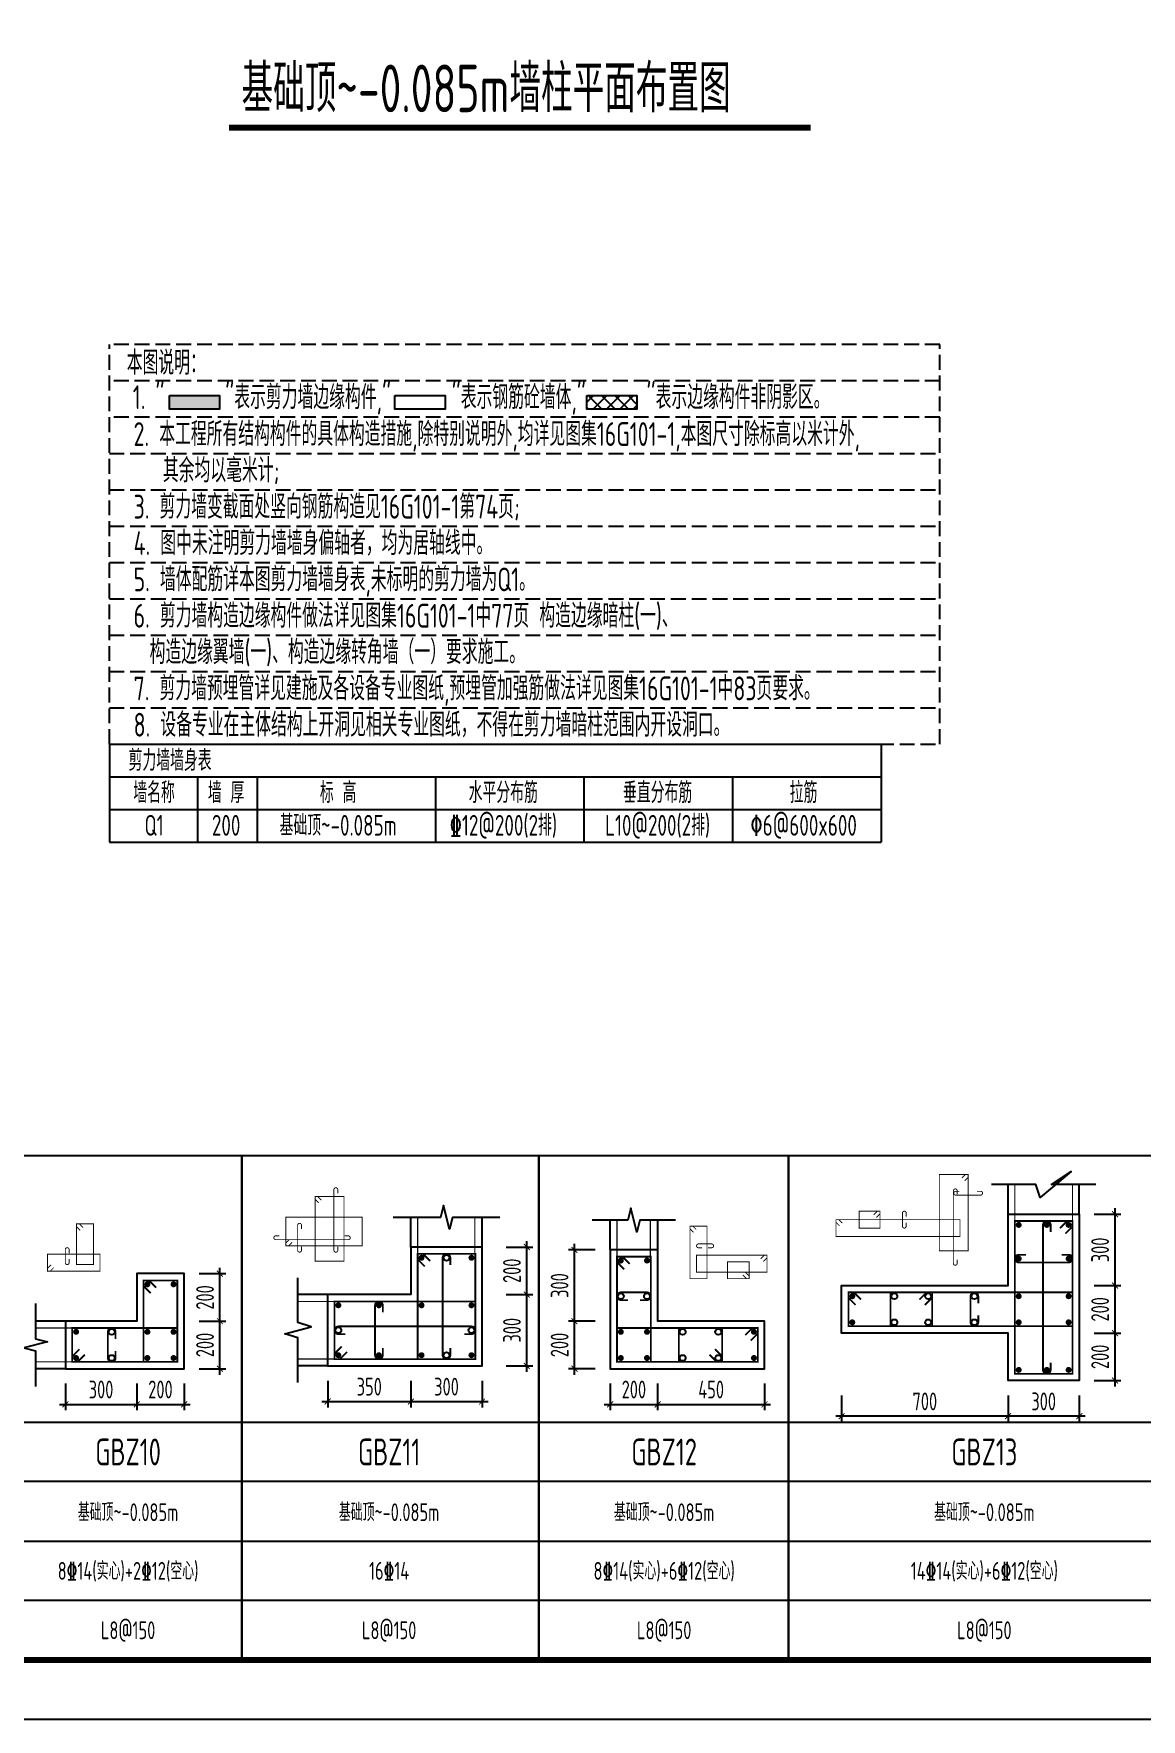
# Model space of a CAD drawing. Extents: x 826826 to 1642106, y -156213 to 399140.
# Drawn here: x 1188846 to 1207485, y 295942 to 324309 of the extents above; entities that cross this region are included whole.
import ezdxf
from ezdxf.enums import TextEntityAlignment as Align

# ---------------------------------------------------------------- set-up
doc = ezdxf.new("R2010")
doc.units = 0
doc.header["$LTSCALE"] = 1000
doc.linetypes.add('DASH', pattern=[0.35, 0.25, -0.1])
doc.layers.get('0').update_dxf_attribs({"linetype": 'CONTINUOUS'})
doc.layers.get('DEFPOINTS').update_dxf_attribs({"linetype": 'CONTINUOUS'})
for name, color, linetype in [('-TK', 7, 'CONTINUOUS'), ('COLU_DE_DIM', 3, 'CONTINUOUS'), ('COLU_DE_TH', 7, 'CONTINUOUS'), ('HATCH', 8, 'CONTINUOUS'), ('LINK', 6, 'CONTINUOUS'), ('LINK-INDEX', 6, 'CONTINUOUS'), ('PUB_TEXT', 2, 'CONTINUOUS'), ('REIN', 6, 'CONTINUOUS'), ('S-文字', 7, 'CONTINUOUS'), ('S-表格线', 54, 'CONTINUOUS'), ('TAB', 7, 'CONTINUOUS'), ('TAB_TEXT', 7, 'CONTINUOUS'), ('THIN', 7, 'CONTINUOUS')]:
    doc.layers.add(name, color=color, linetype=linetype)
doc.styles.add('TSSD_DIMENSION', font='Tssdeng.shx', dxfattribs={"width": 0.7, "bigfont": 'tssdchn.shx'})
doc.styles.add('TSSD_REIN', font='tssdeng.shx', dxfattribs={"width": 0.7, "height": 300, "bigfont": 'tssdchn.shx'})
doc.dimstyles.new('TSSD_25_100', dxfattribs={"dimtxt": 300, "dimasz": 100, "dimexe": 100, "dimexo": 250, "dimgap": 100, "dimtad": 1, "dimdec": 0, "dimlfac": 0.25, "dimzin": 0, "dimdsep": 46, "dimtxsty": 'TSSD_DIMENSION', "dimblk": 'ARCHTICK', "dimcen": 0, "dimdle": 100, "dimclrt": 7, "dimadec": 0, "dimazin": 0, "dimtfac": 1, "dimtdec": 0, "dimtix": 1, "dimtmove": 2, "dimatfit": 3, "dimldrblk": 'ARCHTICK', "dimfxl": 0, "dimtolj": 1, "dimtzin": 0, "dimarcsym": 0})

# ---------------------------------------------------------------- blocks, each defined once
blk = doc.blocks.new('_ArchTick')
at = {"color": 0, "linetype": 'ByBlock', "const_width": 0.15}
blk.add_lwpolyline([(-0.5, -0.5), (0.5, 0.5)], dxfattribs=at)
blk = doc.blocks.new('*D276')
at = {"layer": 'COLU_DE_DIM', "color": 0, "lineweight": -2}
for p, q in [((1193793, 301640), (1193793, 301190)), ((1195193, 301640), (1195193, 301190)), ((1193693, 301290), (1195293, 301290))]:
    blk.add_line(p, q, dxfattribs=at)
at = {"layer": 'DEFPOINTS', "color": 0}
for p in [(1193793, 301890), (1195193, 301890), (1195193, 301290)]:
    blk.add_point(p, dxfattribs=at)
at = {"layer": 'COLU_DE_DIM', "color": 0, "lineweight": -2, "xscale": 100, "yscale": 100, "zscale": 100, "rotation": 180}
blk.add_blockref('_ArchTick', (1193793, 301290), dxfattribs=at)
at = {"layer": 'COLU_DE_DIM', "color": 0, "lineweight": -2, "xscale": 100, "yscale": 100, "zscale": 100}
blk.add_blockref('_ArchTick', (1195193, 301290), dxfattribs=at)
at = {"layer": 'COLU_DE_DIM', "color": 7, "insert": (1194493, 301540), "char_height": 300, "attachment_point": 5, "style": 'TSSD_DIMENSION'}
blk.add_mtext('\\A1;350', dxfattribs=at)
blk = doc.blocks.new('*D277')
at = {"layer": 'COLU_DE_DIM', "color": 0, "lineweight": -2}
for p, q in [((1195193, 301640), (1195193, 301190)), ((1196392, 301640), (1196392, 301190)), ((1195093, 301290), (1196492, 301290))]:
    blk.add_line(p, q, dxfattribs=at)
at = {"layer": 'DEFPOINTS', "color": 0}
for p in [(1195193, 301890), (1196392, 301890), (1196392, 301290)]:
    blk.add_point(p, dxfattribs=at)
at = {"layer": 'COLU_DE_DIM', "color": 0, "lineweight": -2, "xscale": 100, "yscale": 100, "zscale": 100, "rotation": 180}
blk.add_blockref('_ArchTick', (1195193, 301290), dxfattribs=at)
at = {"layer": 'COLU_DE_DIM', "color": 0, "lineweight": -2, "xscale": 100, "yscale": 100, "zscale": 100}
blk.add_blockref('_ArchTick', (1196392, 301290), dxfattribs=at)
at = {"layer": 'COLU_DE_DIM', "color": 7, "insert": (1195793, 301540), "char_height": 300, "attachment_point": 5, "style": 'TSSD_DIMENSION'}
blk.add_mtext('\\A1;300', dxfattribs=at)
blk = doc.blocks.new('*D278')
at = {"layer": 'COLU_DE_DIM', "color": 0, "lineweight": -2}
for p, q in [((1196794, 303090), (1197244, 303090)), ((1197144, 301790), (1197144, 303190)), ((1196794, 301890), (1197244, 301890))]:
    blk.add_line(p, q, dxfattribs=at)
at = {"layer": 'DEFPOINTS', "color": 0}
for p in [(1196544, 303090), (1197144, 303090), (1196544, 301890)]:
    blk.add_point(p, dxfattribs=at)
at = {"layer": 'COLU_DE_DIM', "color": 0, "lineweight": -2, "xscale": 100, "yscale": 100, "zscale": 100}
for p, rotation in [((1197144, 303090), 90), ((1197144, 301890), 270)]:
    blk.add_blockref('_ArchTick', p, dxfattribs=dict(at, rotation=rotation))
at = {"layer": 'COLU_DE_DIM', "color": 7, "insert": (1196894, 302490), "char_height": 300, "attachment_point": 5, "rotation": 90, "style": 'TSSD_DIMENSION'}
blk.add_mtext('\\A1;300', dxfattribs=at)
blk = doc.blocks.new('*D279')
at = {"layer": 'COLU_DE_DIM', "color": 0, "lineweight": -2}
for p, q in [((1196794, 303890), (1197244, 303890)), ((1197144, 302990), (1197144, 303990)), ((1196794, 303090), (1197244, 303090))]:
    blk.add_line(p, q, dxfattribs=at)
at = {"layer": 'DEFPOINTS', "color": 0}
for p in [(1196544, 303890), (1197144, 303890), (1196544, 303090)]:
    blk.add_point(p, dxfattribs=at)
at = {"layer": 'COLU_DE_DIM', "color": 0, "lineweight": -2, "xscale": 100, "yscale": 100, "zscale": 100}
for p, rotation in [((1197144, 303890), 90), ((1197144, 303090), 270)]:
    blk.add_blockref('_ArchTick', p, dxfattribs=dict(at, rotation=rotation))
at = {"layer": 'COLU_DE_DIM', "color": 7, "insert": (1196894, 303490), "char_height": 300, "attachment_point": 5, "rotation": 90, "style": 'TSSD_DIMENSION'}
blk.add_mtext('\\A1;200', dxfattribs=at)
blk = doc.blocks.new('*D258')
at = {"layer": 'COLU_DE_DIM', "color": 0, "lineweight": -2}
for p, q in [((1198546, 301592), (1198546, 301142)), ((1199346, 301592), (1199346, 301142)), ((1198446, 301242), (1199446, 301242))]:
    blk.add_line(p, q, dxfattribs=at)
at = {"layer": 'DEFPOINTS', "color": 0}
for p in [(1198546, 301842), (1199346, 301842), (1199346, 301242)]:
    blk.add_point(p, dxfattribs=at)
at = {"layer": 'COLU_DE_DIM', "color": 0, "lineweight": -2, "xscale": 100, "yscale": 100, "zscale": 100, "rotation": 180}
blk.add_blockref('_ArchTick', (1198546, 301242), dxfattribs=at)
at = {"layer": 'COLU_DE_DIM', "color": 0, "lineweight": -2, "xscale": 100, "yscale": 100, "zscale": 100}
blk.add_blockref('_ArchTick', (1199346, 301242), dxfattribs=at)
at = {"layer": 'COLU_DE_DIM', "color": 7, "insert": (1198946, 301492), "char_height": 300, "attachment_point": 5, "style": 'TSSD_DIMENSION'}
blk.add_mtext('\\A1;200', dxfattribs=at)
blk = doc.blocks.new('*D259')
at = {"layer": 'COLU_DE_DIM', "color": 0, "lineweight": -2}
for p, q in [((1199346, 301592), (1199346, 301142)), ((1201146, 301592), (1201146, 301142)), ((1199246, 301242), (1201246, 301242))]:
    blk.add_line(p, q, dxfattribs=at)
at = {"layer": 'DEFPOINTS', "color": 0}
for p in [(1199346, 301842), (1201146, 301842), (1201146, 301242)]:
    blk.add_point(p, dxfattribs=at)
at = {"layer": 'COLU_DE_DIM', "color": 0, "lineweight": -2, "xscale": 100, "yscale": 100, "zscale": 100, "rotation": 180}
blk.add_blockref('_ArchTick', (1199346, 301242), dxfattribs=at)
at = {"layer": 'COLU_DE_DIM', "color": 0, "lineweight": -2, "xscale": 100, "yscale": 100, "zscale": 100}
blk.add_blockref('_ArchTick', (1201146, 301242), dxfattribs=at)
at = {"layer": 'COLU_DE_DIM', "color": 7, "insert": (1200246, 301492), "char_height": 300, "attachment_point": 5, "style": 'TSSD_DIMENSION'}
blk.add_mtext('\\A1;450', dxfattribs=at)
blk = doc.blocks.new('*D260')
at = {"layer": 'COLU_DE_DIM', "color": 0, "lineweight": -2}
for p, q in [((1197946, 301742), (1197946, 302742)), ((1198296, 302642), (1197846, 302642)), ((1198296, 301842), (1197846, 301842))]:
    blk.add_line(p, q, dxfattribs=at)
at = {"layer": 'DEFPOINTS', "color": 0}
for p in [(1197946, 302642), (1198546, 302642), (1198546, 301842)]:
    blk.add_point(p, dxfattribs=at)
at = {"layer": 'COLU_DE_DIM', "color": 0, "lineweight": -2, "xscale": 100, "yscale": 100, "zscale": 100}
for p, rotation in [((1197946, 302642), 90), ((1197946, 301842), 270)]:
    blk.add_blockref('_ArchTick', p, dxfattribs=dict(at, rotation=rotation))
at = {"layer": 'COLU_DE_DIM', "color": 7, "insert": (1197696, 302242), "char_height": 300, "attachment_point": 5, "rotation": 90, "style": 'TSSD_DIMENSION'}
blk.add_mtext('\\A1;200', dxfattribs=at)
blk = doc.blocks.new('*D261')
at = {"layer": 'COLU_DE_DIM', "color": 0, "lineweight": -2}
for p, q in [((1198296, 303842), (1197846, 303842)), ((1197946, 302542), (1197946, 303942)), ((1198296, 302642), (1197846, 302642))]:
    blk.add_line(p, q, dxfattribs=at)
at = {"layer": 'DEFPOINTS', "color": 0}
for p in [(1197946, 303842), (1198546, 303842), (1198546, 302642)]:
    blk.add_point(p, dxfattribs=at)
at = {"layer": 'COLU_DE_DIM', "color": 0, "lineweight": -2, "xscale": 100, "yscale": 100, "zscale": 100}
for p, rotation in [((1197946, 303842), 90), ((1197946, 302642), 270)]:
    blk.add_blockref('_ArchTick', p, dxfattribs=dict(at, rotation=rotation))
at = {"layer": 'COLU_DE_DIM', "color": 7, "insert": (1197696, 303242), "char_height": 300, "attachment_point": 5, "rotation": 90, "style": 'TSSD_DIMENSION'}
blk.add_mtext('\\A1;300', dxfattribs=at)
blk = doc.blocks.new('*D262')
at = {"layer": 'COLU_DE_DIM', "color": 0, "lineweight": -2}
for p, q in [((1189379, 301592), (1189379, 301142)), ((1190579, 301592), (1190579, 301142)), ((1189279, 301242), (1190679, 301242))]:
    blk.add_line(p, q, dxfattribs=at)
at = {"layer": 'DEFPOINTS', "color": 0}
for p in [(1189379, 301842), (1190579, 301842), (1190579, 301242)]:
    blk.add_point(p, dxfattribs=at)
at = {"layer": 'COLU_DE_DIM', "color": 0, "lineweight": -2, "xscale": 100, "yscale": 100, "zscale": 100, "rotation": 180}
blk.add_blockref('_ArchTick', (1189379, 301242), dxfattribs=at)
at = {"layer": 'COLU_DE_DIM', "color": 0, "lineweight": -2, "xscale": 100, "yscale": 100, "zscale": 100}
blk.add_blockref('_ArchTick', (1190579, 301242), dxfattribs=at)
at = {"layer": 'COLU_DE_DIM', "color": 7, "insert": (1189979, 301492), "char_height": 300, "attachment_point": 5, "style": 'TSSD_DIMENSION'}
blk.add_mtext('\\A1;300', dxfattribs=at)
blk = doc.blocks.new('*D263')
at = {"layer": 'COLU_DE_DIM', "color": 0, "lineweight": -2}
for p, q in [((1190579, 301592), (1190579, 301142)), ((1191379, 301592), (1191379, 301142)), ((1190479, 301242), (1191479, 301242))]:
    blk.add_line(p, q, dxfattribs=at)
at = {"layer": 'DEFPOINTS', "color": 0}
for p in [(1190579, 301842), (1191379, 301842), (1191379, 301242)]:
    blk.add_point(p, dxfattribs=at)
at = {"layer": 'COLU_DE_DIM', "color": 0, "lineweight": -2, "xscale": 100, "yscale": 100, "zscale": 100, "rotation": 180}
blk.add_blockref('_ArchTick', (1190579, 301242), dxfattribs=at)
at = {"layer": 'COLU_DE_DIM', "color": 0, "lineweight": -2, "xscale": 100, "yscale": 100, "zscale": 100}
blk.add_blockref('_ArchTick', (1191379, 301242), dxfattribs=at)
at = {"layer": 'COLU_DE_DIM', "color": 7, "insert": (1190979, 301492), "char_height": 300, "attachment_point": 5, "style": 'TSSD_DIMENSION'}
blk.add_mtext('\\A1;200', dxfattribs=at)
blk = doc.blocks.new('*D264')
at = {"layer": 'COLU_DE_DIM', "color": 0, "lineweight": -2}
for p, q in [((1191979, 301742), (1191979, 302742)), ((1191629, 302642), (1192079, 302642)), ((1191629, 301842), (1192079, 301842))]:
    blk.add_line(p, q, dxfattribs=at)
at = {"layer": 'DEFPOINTS', "color": 0}
for p in [(1191379, 302642), (1191979, 302642), (1191379, 301842)]:
    blk.add_point(p, dxfattribs=at)
at = {"layer": 'COLU_DE_DIM', "color": 0, "lineweight": -2, "xscale": 100, "yscale": 100, "zscale": 100}
for p, rotation in [((1191979, 302642), 90), ((1191979, 301842), 270)]:
    blk.add_blockref('_ArchTick', p, dxfattribs=dict(at, rotation=rotation))
at = {"layer": 'COLU_DE_DIM', "color": 7, "insert": (1191729, 302242), "char_height": 300, "attachment_point": 5, "rotation": 90, "style": 'TSSD_DIMENSION'}
blk.add_mtext('\\A1;200', dxfattribs=at)
blk = doc.blocks.new('*D265')
at = {"layer": 'COLU_DE_DIM', "color": 0, "lineweight": -2}
for p, q in [((1191979, 302542), (1191979, 303542)), ((1191629, 303442), (1192079, 303442)), ((1191629, 302642), (1192079, 302642))]:
    blk.add_line(p, q, dxfattribs=at)
at = {"layer": 'DEFPOINTS', "color": 0}
for p in [(1191379, 303442), (1191979, 303442), (1191379, 302642)]:
    blk.add_point(p, dxfattribs=at)
at = {"layer": 'COLU_DE_DIM', "color": 0, "lineweight": -2, "xscale": 100, "yscale": 100, "zscale": 100}
for p, rotation in [((1191979, 303442), 90), ((1191979, 302642), 270)]:
    blk.add_blockref('_ArchTick', p, dxfattribs=dict(at, rotation=rotation))
at = {"layer": 'COLU_DE_DIM', "color": 7, "insert": (1191729, 303042), "char_height": 300, "attachment_point": 5, "rotation": 90, "style": 'TSSD_DIMENSION'}
blk.add_mtext('\\A1;200', dxfattribs=at)
blk = doc.blocks.new('*D300')
at = {"layer": 'COLU_DE_DIM', "color": 0, "lineweight": -2}
for p, q in [((1206692, 304442), (1207142, 304442)), ((1207042, 304542), (1207042, 303142)), ((1206692, 303242), (1207142, 303242))]:
    blk.add_line(p, q, dxfattribs=at)
at = {"layer": 'DEFPOINTS', "color": 0}
for p in [(1206442, 304442), (1206442, 303242), (1207042, 303242)]:
    blk.add_point(p, dxfattribs=at)
at = {"layer": 'COLU_DE_DIM', "color": 0, "lineweight": -2, "xscale": 100, "yscale": 100, "zscale": 100}
for p, rotation in [((1207042, 304442), 90), ((1207042, 303242), 270)]:
    blk.add_blockref('_ArchTick', p, dxfattribs=dict(at, rotation=rotation))
at = {"layer": 'COLU_DE_DIM', "color": 7, "insert": (1206792, 303842), "char_height": 300, "attachment_point": 5, "rotation": 90, "style": 'TSSD_DIMENSION'}
blk.add_mtext('\\A1;300', dxfattribs=at)
blk = doc.blocks.new('*D301')
at = {"layer": 'COLU_DE_DIM', "color": 0, "lineweight": -2}
for p, q in [((1206692, 303242), (1207142, 303242)), ((1207042, 303342), (1207042, 302342)), ((1206692, 302442), (1207142, 302442))]:
    blk.add_line(p, q, dxfattribs=at)
at = {"layer": 'DEFPOINTS', "color": 0}
for p in [(1206442, 303242), (1206442, 302442), (1207042, 302442)]:
    blk.add_point(p, dxfattribs=at)
at = {"layer": 'COLU_DE_DIM', "color": 0, "lineweight": -2, "xscale": 100, "yscale": 100, "zscale": 100}
for p, rotation in [((1207042, 303242), 90), ((1207042, 302442), 270)]:
    blk.add_blockref('_ArchTick', p, dxfattribs=dict(at, rotation=rotation))
at = {"layer": 'COLU_DE_DIM', "color": 7, "insert": (1206792, 302842), "char_height": 300, "attachment_point": 5, "rotation": 90, "style": 'TSSD_DIMENSION'}
blk.add_mtext('\\A1;200', dxfattribs=at)
blk = doc.blocks.new('*D302')
at = {"layer": 'COLU_DE_DIM', "color": 0, "lineweight": -2}
for p, q in [((1206692, 302442), (1207142, 302442)), ((1207042, 302542), (1207042, 301542)), ((1206692, 301642), (1207142, 301642))]:
    blk.add_line(p, q, dxfattribs=at)
at = {"layer": 'DEFPOINTS', "color": 0}
for p in [(1206442, 302442), (1206442, 301642), (1207042, 301642)]:
    blk.add_point(p, dxfattribs=at)
at = {"layer": 'COLU_DE_DIM', "color": 0, "lineweight": -2, "xscale": 100, "yscale": 100, "zscale": 100}
for p, rotation in [((1207042, 302442), 90), ((1207042, 301642), 270)]:
    blk.add_blockref('_ArchTick', p, dxfattribs=dict(at, rotation=rotation))
at = {"layer": 'COLU_DE_DIM', "color": 7, "insert": (1206792, 302042), "char_height": 300, "attachment_point": 5, "rotation": 90, "style": 'TSSD_DIMENSION'}
blk.add_mtext('\\A1;200', dxfattribs=at)
blk = doc.blocks.new('*D303')
at = {"layer": 'COLU_DE_DIM', "color": 0, "lineweight": -2}
for p, q in [((1205242, 301392), (1205242, 300942)), ((1206442, 301392), (1206442, 300942)), ((1206542, 301042), (1205142, 301042))]:
    blk.add_line(p, q, dxfattribs=at)
at = {"layer": 'DEFPOINTS', "color": 0}
for p in [(1205242, 301642), (1206442, 301642), (1205242, 301042)]:
    blk.add_point(p, dxfattribs=at)
at = {"layer": 'COLU_DE_DIM', "color": 0, "lineweight": -2, "xscale": 100, "yscale": 100, "zscale": 100}
for p, rotation in [((1205242, 301042), 180.0000001067217), ((1206442, 301042), 1.067216715000541e-07)]:
    blk.add_blockref('_ArchTick', p, dxfattribs=dict(at, rotation=rotation))
at = {"layer": 'COLU_DE_DIM', "color": 7, "insert": (1205842, 301292), "char_height": 300, "attachment_point": 5, "rotation": 0, "style": 'TSSD_DIMENSION'}
blk.add_mtext('\\A1;300', dxfattribs=at)
blk = doc.blocks.new('*D304')
at = {"layer": 'COLU_DE_DIM', "color": 0, "lineweight": -2}
for p, q in [((1202442, 301392), (1202442, 300942)), ((1205242, 301392), (1205242, 300942)), ((1205342, 301042), (1202342, 301042))]:
    blk.add_line(p, q, dxfattribs=at)
at = {"layer": 'DEFPOINTS', "color": 0}
for p in [(1202442, 301642), (1205242, 301642), (1202442, 301042)]:
    blk.add_point(p, dxfattribs=at)
at = {"layer": 'COLU_DE_DIM', "color": 0, "lineweight": -2, "xscale": 100, "yscale": 100, "zscale": 100}
for p, rotation in [((1202442, 301042), 180.0000001067217), ((1205242, 301042), 1.067216715000541e-07)]:
    blk.add_blockref('_ArchTick', p, dxfattribs=dict(at, rotation=rotation))
at = {"layer": 'COLU_DE_DIM', "color": 7, "insert": (1203842, 301292), "char_height": 300, "attachment_point": 5, "rotation": 0, "style": 'TSSD_DIMENSION'}
blk.add_mtext('\\A1;700', dxfattribs=at)
blk = doc.blocks.new('*U14')
at = {"layer": 'HATCH'}
for points in [[(5140097, 756132), (5140097, 756363), (5140942, 756132)], [(5140097, 756363), (5140942, 756132), (5140942, 756363)]]:
    blk.add_solid(points, dxfattribs=at)
blk = doc.blocks.new('A1')
blk.add_lwpolyline([(0, 59400), (0, 0), (84100, 0), (84100, 59400)], close=True)
at = {"const_width": 100}
blk.add_lwpolyline([(2500, 58400), (2500, 1000), (83100, 1000), (83100, 58400)], close=True, dxfattribs=at)

msp = doc.modelspace()

# ---------------------------------------------------------------- hatches: boundary and pattern name
at = {"layer": 'HATCH'}
h = msp.add_hatch(dxfattribs=at)
h.set_pattern_fill('HOLE_MATETIEL', color=252, scale=50, style=0)
h.set_pattern_definition([(45, (894237.6, 351851.42), (-112.2532, 112.2532), []), (135, (894237.6, 351851.42), (-112.2532, -112.2532), [])])
h.paths.add_polyline_path([(1198151.94, 318220.44), (1198996.74, 318220.44), (1198996.74, 317989.71), (1198151.94, 317989.71)])

# ---------------------------------------------------------------- linework, layer by layer
at = {"layer": 'COLU_DE_TH'}
for points in [[(1205241.96, 304442.47), (1206441.96, 304442.47), (1206441.96, 301642.46), (1205241.96, 301642.46), (1205241.96, 302442.47), (1202441.56, 302442.47), (1202441.56, 303242.47), (1205241.96, 303242.47), (1205241.96, 304442.47)], [(1193792.52, 303089.6), (1193792.52, 301889.6), (1196392.48, 301889.65), (1196392.48, 303889.65), (1195192.52, 303889.6), (1195192.52, 303089.6), (1193792.52, 303089.6)], [(1199346.39, 303842.46), (1198546.39, 303842.46), (1198546.39, 301842.46), (1201146.39, 301842.46), (1201146.39, 302642.46), (1199346.39, 302642.46), (1199346.39, 303842.46)], [(1189378.97, 302642.46), (1189378.97, 301842.46), (1191378.97, 301842.46), (1191378.97, 303442.46), (1190578.97, 303442.46), (1190578.97, 302642.46), (1189378.97, 302642.46)]]:
    msp.add_lwpolyline(points, close=True, dxfattribs=at)
at = {"layer": 'LINK'}
for points, const_width in [([(1204511.02, 305004.95), (1204571.02, 305064.95), (1204571.02, 305110.91), (1204086.02, 305110.91), (1204086.02, 303825.9), (1204571.02, 303825.9), (1204571.02, 305110.91), (1204525.06, 305110.91), (1204465.06, 305050.91)], 15), ([(1203027.23, 304387.64), (1203087.23, 304447.64), (1203087.23, 304493.6), (1202737.41, 304493.6), (1202737.41, 304208.6), (1203087.23, 304208.6), (1203087.23, 304493.6), (1203041.26, 304493.6), (1202981.26, 304433.6)], 15), ([(1202453.93, 304291.1), (1202393.93, 304351.1), (1202347.97, 304351.1), (1202347.97, 304066.1), (1204433.17, 304066.1), (1204433.17, 304351.1), (1202347.97, 304351.1), (1202347.97, 304305.14), (1202407.97, 304245.14)], 15), ([(1206206.96, 304115.55), (1206326.96, 304235.55), (1206326.96, 304327.47), (1205356.96, 304327.47), (1205356.96, 301757.46), (1206326.96, 301757.46), (1206326.96, 304327.47), (1206235.04, 304327.47), (1206115.04, 304207.47)], 30), ([(1195427.52, 303562.68), (1195307.52, 303682.68), (1195307.52, 303774.6), (1196277.48, 303774.65), (1196277.48, 302004.65), (1195307.52, 302004.6), (1195307.52, 303774.6), (1195399.44, 303774.6), (1195519.44, 303654.6)], 30), ([(1198781.39, 303515.54), (1198661.39, 303635.54), (1198661.39, 303727.46), (1199231.39, 303727.46), (1199231.39, 301957.46), (1198661.39, 301957.46), (1198661.39, 303727.46), (1198753.32, 303727.46), (1198873.32, 303607.46)], 30), ([(1190813.97, 303115.54), (1190693.97, 303235.54), (1190693.97, 303327.46), (1191263.97, 303327.46), (1191263.97, 301957.46), (1190693.97, 301957.46), (1190693.97, 303327.46), (1190785.89, 303327.46), (1190905.89, 303207.46)], 30), ([(1194119.44, 302124.6), (1193999.44, 302004.6), (1193907.52, 302004.6), (1193907.52, 302974.6), (1196277.48, 302974.65), (1196277.48, 302004.65), (1193907.52, 302004.6), (1193907.52, 302096.52), (1194027.52, 302216.52)], 30), ([(1202768.49, 303007.47), (1202648.49, 303127.47), (1202556.56, 303127.47), (1202556.56, 302557.47), (1206326.96, 302557.47), (1206326.96, 303127.47), (1202556.56, 303127.47), (1202556.56, 303035.55), (1202676.56, 302915.55)], 30), ([(1203843.76, 302915.55), (1203963.76, 303035.55), (1203963.76, 303127.47), (1203264.13, 303127.47), (1203264.13, 302557.47), (1203963.76, 302557.47), (1203963.76, 303127.47), (1203871.83, 303127.47), (1203751.83, 303007.47)], 30), ([(1189705.89, 302077.46), (1189585.89, 301957.46), (1189493.97, 301957.46), (1189493.97, 302527.46), (1191263.97, 302527.46), (1191263.97, 301957.46), (1189493.97, 301957.46), (1189493.97, 302049.39), (1189613.97, 302169.39)], 30), ([(1200819.47, 302407.46), (1200939.47, 302527.46), (1201031.39, 302527.46), (1201031.39, 301957.46), (1198661.39, 301957.46), (1198661.39, 302527.46), (1201031.39, 302527.46), (1201031.39, 302435.54), (1200911.39, 302315.54)], 30), ([(1200311.39, 302169.39), (1200431.39, 302049.39), (1200431.39, 301957.46), (1199701.39, 301957.46), (1199701.39, 302527.46), (1200431.39, 302527.46), (1200431.39, 301957.46), (1200339.47, 301957.46), (1200219.47, 302077.46)], 30)]:
    msp.add_lwpolyline(points, dxfattribs=dict(at, const_width=const_width))
for points, const_width in [([(1204387.43, 303675.92), (1204387.43, 303615.92, -1), (1204322.43, 303615.92), (1204322.44, 304835.9, -1), (1204387.44, 304835.9), (1204387.44, 304775.9)], 15), ([(1204721.02, 304827.42), (1204781.02, 304827.42, -1), (1204781.02, 304762.42), (1204361.02, 304762.42, -1), (1204361.02, 304827.42), (1204421.02, 304827.42)], 15), ([(1203529.68, 304301.1), (1203529.68, 304241.1, -1), (1203464.68, 304241.1), (1203464.68, 304461.1, -1), (1203529.68, 304461.1), (1203529.68, 304401.1)], 15), ([(1205959.77, 301942.46), (1205959.77, 301822.46, -1), (1205829.77, 301822.46), (1205829.8, 304262.42, -1), (1205959.8, 304262.42), (1205959.8, 304142.42)], 30), ([(1195857.5, 303589.65), (1195857.5, 303709.65, 1), (1195727.5, 303709.65), (1195727.51, 302069.64, 1), (1195857.51, 302069.64), (1195857.51, 302189.64)], 30), ([(1206141.96, 303760.5), (1206261.96, 303760.5, -1), (1206261.96, 303630.5), (1205421.96, 303630.5, -1), (1205421.96, 303760.5), (1205541.96, 303760.5)], 30), ([(1194719.99, 302789.6), (1194719.99, 302909.6, 1), (1194589.99, 302909.6), (1194589.99, 302069.59, 1), (1194719.99, 302069.59), (1194719.99, 302189.59)], 30), ([(1199046.39, 302997.46), (1199166.39, 302997.46, 1), (1199166.39, 303127.46), (1198726.39, 303127.46, 1), (1198726.39, 302997.46), (1198846.39, 302997.46)], 30), ([(1204741.66, 302742.47), (1204741.66, 302622.47, -1), (1204611.66, 302622.47), (1204611.66, 303062.47, -1), (1204741.66, 303062.47), (1204741.66, 302942.47)], 30), ([(1190223.97, 302342.46), (1190223.97, 302462.46, 1), (1190093.97, 302462.46), (1190093.97, 302022.46, 1), (1190223.97, 302022.46), (1190223.97, 302142.46)], 30), ([(1196092.48, 302424.65), (1196212.48, 302424.65, 1), (1196212.48, 302554.65), (1193972.52, 302554.62, 1), (1193972.52, 302424.62), (1194092.52, 302424.62)], 30)]:
    msp.add_lwpolyline(points, format="xyb", dxfattribs=dict(at, const_width=const_width))
at = {"layer": 'LINK-INDEX', "color": 1, "const_width": 20}
for points in [[(1205356.96, 304227.47), (1205356.96, 304942.47)], [(1206326.96, 304227.47), (1206326.96, 304942.47)], [(1195307.48, 303674.65), (1195307.48, 304389.65)], [(1196270.35, 303674.65), (1196270.35, 304389.65)], [(1198661.39, 303627.46), (1198661.39, 304342.46)], [(1199224.26, 303627.46), (1199224.26, 304342.46)], [(1194007.52, 302974.6), (1193292.52, 302974.6)], [(1189593.97, 302527.46), (1188878.97, 302527.46)], [(1189593.97, 301957.46), (1188878.97, 301957.46)], [(1194007.52, 302004.6), (1193292.52, 302004.6)]]:
    msp.add_lwpolyline(points, dxfattribs=at)
at = {"layer": 'LINK-INDEX', "const_width": 15}
for points in [[(1193642.59, 304632.68), (1193582.59, 304692.68), (1193582.59, 304738.64), (1194067.59, 304738.64), (1194067.59, 303653.64), (1193582.59, 303653.64), (1193582.59, 304738.64), (1193628.56, 304738.64), (1193688.56, 304678.64)], [(1193193.56, 303968.64), (1193133.56, 303908.64), (1193087.59, 303908.64), (1193087.59, 304393.64), (1194372.59, 304393.64), (1194372.59, 303908.64), (1193087.59, 303908.64), (1193087.59, 303954.61), (1193147.59, 304014.61)], [(1189627.52, 304173.3), (1189567.52, 304233.3), (1189567.52, 304279.26), (1189852.52, 304279.26), (1189852.52, 303594.26), (1189567.52, 303594.26), (1189567.52, 304279.26), (1189613.48, 304279.26), (1189673.48, 304219.26)], [(1199950.76, 304136.83), (1199890.76, 304196.83), (1199890.76, 304242.79), (1200175.76, 304242.79), (1200175.76, 303357.79), (1199890.76, 303357.79), (1199890.76, 304242.79), (1199936.72, 304242.79), (1199996.72, 304182.79)], [(1189183.48, 303544.26), (1189123.48, 303484.26), (1189077.52, 303484.26), (1189077.52, 303769.26), (1189962.52, 303769.26), (1189962.52, 303484.26), (1189077.52, 303484.26), (1189077.52, 303530.23), (1189137.52, 303590.23)], [(1201079.8, 303692.79), (1201139.8, 303752.79), (1201185.76, 303752.79), (1201185.76, 303467.79), (1200000.76, 303467.79), (1200000.76, 303752.79), (1201185.76, 303752.79), (1201185.76, 303706.83), (1201125.76, 303646.83)], [(1200825.76, 303463.75), (1200885.76, 303403.75), (1200885.76, 303357.79), (1200520.76, 303357.79), (1200520.76, 303642.79), (1200885.76, 303642.79), (1200885.76, 303357.79), (1200839.8, 303357.79), (1200779.8, 303417.79)]]:
    msp.add_lwpolyline(points, dxfattribs=at)
for points in [[(1193962.59, 304796.14), (1193962.59, 304856.14, 1), (1193897.59, 304856.14), (1193897.59, 303836.14, 1), (1193962.59, 303836.14), (1193962.59, 303896.14)], [(1193352.59, 304196.14), (1193352.59, 304256.14, 1), (1193287.59, 304256.14), (1193287.59, 303836.14, 1), (1193352.59, 303836.14), (1193352.59, 303896.14)], [(1189442.52, 303786.76), (1189442.52, 303846.76, 1), (1189377.52, 303846.76), (1189377.52, 303626.76, 1), (1189442.52, 303626.76), (1189442.52, 303686.76)], [(1192980.09, 304078.64), (1192920.09, 304078.64, 1), (1192920.09, 304013.64), (1194140.09, 304013.64, 1), (1194140.09, 304078.64), (1194080.09, 304078.64)], [(1200193.26, 303877.79), (1200253.26, 303877.79, 1), (1200253.26, 303942.79), (1200033.26, 303942.79, 1), (1200033.26, 303877.79), (1200093.26, 303877.79)]]:
    msp.add_lwpolyline(points, format="xyb", dxfattribs=at)
at = {"layer": 'PUB_TEXT', "color": 7, "const_width": 100}
msp.add_lwpolyline([(1192133.54, 322728.54), (1201920.67, 322728.54)], dxfattribs=at)
at = {"layer": 'REIN', "const_width": 50}
for points in [[(1205421.96, 304287.47, -1), (1205421.96, 304237.47, -1), (1205421.96, 304287.47)], [(1205894.79, 304287.47, -1), (1205894.79, 304237.47, -1), (1205894.79, 304287.47)], [(1206261.96, 304287.47, -1), (1206261.96, 304237.47, -1), (1206261.96, 304287.47)], [(1195347.52, 303709.6, 1), (1195397.52, 303709.6, 1), (1195347.52, 303709.6)], [(1196187.48, 303709.65, 1), (1196237.48, 303709.65, 1), (1196187.48, 303709.65)], [(1198701.39, 303662.46, 1), (1198751.39, 303662.46, 1), (1198701.39, 303662.46)], [(1199141.39, 303662.46, 1), (1199191.39, 303662.46, 1), (1199141.39, 303662.46)], [(1205421.96, 303670.5, 1), (1205421.96, 303720.5, 1), (1205421.96, 303670.5)], [(1206261.96, 303720.5, -1), (1206261.96, 303670.5, -1), (1206261.96, 303720.5)], [(1190733.97, 303262.46, 1), (1190783.97, 303262.46, 1), (1190733.97, 303262.46)], [(1191173.97, 303262.46, 1), (1191223.97, 303262.46, 1), (1191173.97, 303262.46)], [(1193947.52, 302909.6, 1), (1193997.52, 302909.6, 1), (1193947.52, 302909.6)], [(1194629.99, 302909.6, 1), (1194679.99, 302909.6, 1), (1194629.99, 302909.6)], [(1195347.52, 302909.6, 1), (1195397.52, 302909.6, 1), (1195347.52, 302909.6)], [(1196187.48, 302909.65, 1), (1196237.48, 302909.65, 1), (1196187.48, 302909.65)], [(1202621.56, 303087.47, -1), (1202621.56, 303037.47, -1), (1202621.56, 303087.47)], [(1205421.96, 303087.47, -1), (1205421.96, 303037.47, -1), (1205421.96, 303087.47)], [(1206261.96, 303087.47, -1), (1206261.96, 303037.47, -1), (1206261.96, 303087.47)], [(1202621.56, 302647.47, -1), (1202621.56, 302597.47, -1), (1202621.56, 302647.47)], [(1205421.96, 302597.47, 1), (1205421.96, 302647.47, 1), (1205421.96, 302597.47)], [(1206261.96, 302647.47, -1), (1206261.96, 302597.47, -1), (1206261.96, 302647.47)], [(1189533.97, 302462.46, 1), (1189583.97, 302462.46, 1), (1189533.97, 302462.46)], [(1190733.97, 302462.46, 1), (1190783.97, 302462.46, 1), (1190733.97, 302462.46)], [(1191173.97, 302462.46, 1), (1191223.97, 302462.46, 1), (1191173.97, 302462.46)], [(1198701.39, 302462.46, 1), (1198751.39, 302462.46, 1), (1198701.39, 302462.46)], [(1199141.39, 302462.46, 1), (1199191.39, 302462.46, 1), (1199141.39, 302462.46)], [(1200941.39, 302462.46, 1), (1200991.39, 302462.46, 1), (1200941.39, 302462.46)], [(1193947.52, 302069.6, 1), (1193997.52, 302069.6, 1), (1193947.52, 302069.6)], [(1194629.99, 302069.59, 1), (1194679.99, 302069.59, 1), (1194629.99, 302069.59)], [(1195347.52, 302069.6, 1), (1195397.52, 302069.6, 1), (1195347.52, 302069.6)], [(1196187.48, 302069.65, 1), (1196237.48, 302069.65, 1), (1196187.48, 302069.65)], [(1189533.97, 302022.46, 1), (1189583.97, 302022.46, 1), (1189533.97, 302022.46)], [(1190733.97, 302022.46, 1), (1190783.97, 302022.46, 1), (1190733.97, 302022.46)], [(1191173.97, 302022.46, 1), (1191223.97, 302022.46, 1), (1191173.97, 302022.46)], [(1198701.39, 302022.46, 1), (1198751.39, 302022.46, 1), (1198701.39, 302022.46)], [(1199141.39, 302022.46, 1), (1199191.39, 302022.46, 1), (1199141.39, 302022.46)], [(1200941.39, 302022.46, 1), (1200991.39, 302022.46, 1), (1200941.39, 302022.46)], [(1205421.96, 301847.46, -1), (1205421.96, 301797.46, -1), (1205421.96, 301847.46)], [(1205894.79, 301847.46, -1), (1205894.79, 301797.46, -1), (1205894.79, 301847.46)], [(1206261.96, 301847.46, -1), (1206261.96, 301797.46, -1), (1206261.96, 301847.46)]]:
    msp.add_lwpolyline(points, format="xyb", close=True, dxfattribs=at)
at = {"layer": 'REIN'}
for centre in [(1195792.5, 303709.65), (1198726.39, 303062.46), (1199166.39, 303062.46), (1203329.13, 303062.47), (1203898.76, 303062.47), (1204676.66, 303062.47), (1203329.13, 302622.47), (1203898.76, 302622.47), (1204676.66, 302622.47), (1190158.97, 302462.46), (1193972.52, 302489.62), (1196212.48, 302489.65), (1199766.39, 302462.46), (1200366.39, 302462.46), (1195792.51, 302069.64), (1190158.97, 302022.46), (1199766.39, 302022.46), (1200366.39, 302022.46)]:
    msp.add_circle(centre, 50, dxfattribs=at)
at = {"layer": 'S-文字'}
for points in [[(1191128.71, 318220.44), (1191973.51, 318220.44), (1191973.51, 317989.71), (1191128.71, 317989.71)], [(1194925.18, 318220.44), (1195769.98, 318220.44), (1195769.98, 317989.71), (1194925.18, 317989.71)], [(1198151.94, 318220.44), (1198996.74, 318220.44), (1198996.74, 317989.71), (1198151.94, 317989.71)]]:
    msp.add_lwpolyline(points, close=True, dxfattribs=at)
at = {"layer": 'S-表格线', "linetype": 'DASH'}
for p, q in [((1190119.24, 312354.6), (1190119.24, 319081.37)), ((1204094.35, 319081.37), (1190119.24, 319081.37)), ((1204094.35, 312354.6), (1204094.35, 319081.37)), ((1204094.35, 318469.84), (1190119.24, 318469.84)), ((1204094.35, 317858.32), (1190119.24, 317858.32)), ((1190119.24, 317246.79), (1204094.35, 317246.79)), ((1190119.24, 316635.27), (1204094.35, 316635.27)), ((1190119.24, 316023.75), (1204094.35, 316023.75)), ((1190119.24, 315412.22), (1204094.35, 315412.22)), ((1190119.24, 314800.7), (1204094.35, 314800.7)), ((1190119.24, 314189.17), (1204094.35, 314189.17)), ((1190119.24, 313577.65), (1204094.35, 313577.65)), ((1190119.24, 312966.13), (1204094.35, 312966.13)), ((1190119.24, 312354.6), (1204094.35, 312354.6))]:
    msp.add_line(p, q, dxfattribs=at)
at = {"layer": 'S-表格线'}
for p, q in [((1190119.24, 312354.6), (1190119.24, 310704.6)), ((1190119.24, 312354.6), (1203104.99, 312354.6)), ((1203104.99, 312354.6), (1203104.99, 310704.6)), ((1190119.24, 311804.6), (1203104.99, 311804.6)), ((1191604.99, 311804.6), (1191604.99, 310704.6)), ((1192604.99, 311804.6), (1192604.99, 310704.6)), ((1195604.99, 311804.6), (1195604.99, 310704.6)), ((1198104.99, 311804.6), (1198104.99, 310704.6)), ((1200604.99, 311804.6), (1200604.99, 310704.6)), ((1190119.24, 311254.6), (1203104.99, 311254.6)), ((1190119.24, 310704.6), (1203104.99, 310704.6))]:
    msp.add_line(p, q, dxfattribs=at)
at = {"layer": 'TAB'}
for points in [[(1188390.37, 305433.2), (1192346.39, 305433.2), (1192346.39, 296942.46), (1188390.37, 296942.46), (1188390.37, 305433.2), (1188390.37, 300942.46), (1192346.39, 300942.46), (1192346.39, 299942.46), (1188390.37, 299942.46), (1188390.37, 298942.46), (1192346.39, 298942.46), (1192346.39, 297942.46), (1188390.37, 297942.46)], [(1192346.39, 305433.2), (1197346.39, 305433.2), (1197346.39, 296942.46), (1192346.39, 296942.46), (1192346.39, 305433.2), (1192346.39, 300942.46), (1197346.39, 300942.46), (1197346.39, 299942.46), (1192346.39, 299942.46), (1192346.39, 298942.46), (1197346.39, 298942.46), (1197346.39, 297942.46), (1192346.39, 297942.46)], [(1197346.39, 305433.2), (1201546.39, 305433.2), (1201546.39, 296942.46), (1197346.39, 296942.46), (1197346.39, 305433.2), (1197346.39, 300942.46), (1201546.39, 300942.46), (1201546.39, 299942.46), (1197346.39, 299942.46), (1197346.39, 298942.46), (1201546.39, 298942.46), (1201546.39, 297942.46), (1197346.39, 297942.46)], [(1201546.39, 305433.2), (1208204.5, 305433.2), (1208204.5, 296942.46), (1201546.39, 296942.46), (1201546.39, 305433.2), (1201546.39, 300942.46), (1208204.5, 300942.46), (1208204.5, 299942.46), (1201546.39, 299942.46), (1201546.39, 298942.46), (1208204.5, 298942.46), (1208204.5, 297942.46), (1201546.39, 297942.46)]]:
    msp.add_lwpolyline(points, dxfattribs=at)
at = {"layer": 'THIN'}
for p, q in [((1205241.96, 304442.47), (1205241.96, 304942.47)), ((1206441.96, 304442.47), (1206441.96, 304942.47)), ((1195192.52, 303889.67), (1195192.53, 304389.67)), ((1196392.48, 303889.65), (1196392.49, 304389.65)), ((1198546.39, 303842.46), (1198546.39, 304342.46)), ((1199346.39, 303842.46), (1199346.39, 304342.46)), ((1193792.52, 303089.6), (1193292.52, 303089.6)), ((1189378.97, 302642.46), (1188878.97, 302642.46)), ((1189378.97, 301842.46), (1188878.97, 301842.46)), ((1193792.52, 301889.6), (1193292.52, 301889.6))]:
    msp.add_line(p, q, dxfattribs=at)
for points in [[(1206721.96, 304942.47), (1205971.96, 304942.47), (1206301.96, 305162.47), (1205781.96, 304722.47), (1205711.96, 304942.47), (1204961.96, 304942.47)], [(1196692.49, 304389.65), (1195892.51, 304389.66), (1195842.5, 304189.66), (1195742.51, 304589.66), (1195692.51, 304389.66), (1194892.53, 304389.67)], [(1199646.39, 304342.46), (1199046.39, 304342.46), (1198996.39, 304142.46), (1198896.39, 304542.46), (1198846.39, 304342.46), (1198246.39, 304342.46)], [(1193292.52, 301609.6), (1193292.52, 302359.6), (1193072.52, 302429.6), (1193512.52, 302549.6), (1193292.52, 302619.6), (1193292.52, 303369.6)], [(1188878.97, 302942.46), (1188878.97, 302342.46), (1189078.97, 302292.46), (1188678.97, 302192.46), (1188878.97, 302142.46), (1188878.97, 301542.46)]]:
    msp.add_lwpolyline(points, dxfattribs=at)

# ---------------------------------------------------------------- block references
at = {"layer": '-TK'}
msp.add_blockref('A1', (1156964.92, 295942.46), dxfattribs=at)
at = {"layer": 'HATCH'}
msp.add_blockref('*U14', (-3948968.1, -438142.34), dxfattribs=at)

# ---------------------------------------------------------------- texts
at = {"layer": 'PUB_TEXT', "color": 7, "style": 'TSSD_REIN', "width": 0.7}
msp.add_text('基础顶~-0.085m墙柱平面布置图', height=800, dxfattribs=at).set_placement((1192343.12, 322988.54))
at = {"layer": 'S-文字', "style": 'TSSD_REIN', "width": 0.7}
for s, height, p in [('本图说明：', 400, (1190412.13, 318571.2)), ('1. "      "表示剪力墙边缘构件,"      "表示钢筋砼墙体,"      "表示边缘构件非阴影区。', 400, (1190513.86, 317992.24)), ('2. 本工程所有结构构件的具体构造措施,除特别说明外,均详见图集16G101-1,本图尺寸除标高以米计外,', 400, (1190527.38, 317371.93)), ('其余均以毫米计;', 400, (1191019.98, 316760.41)), ('3. 剪力墙变截面处竖向钢筋构造见16G101-1第74页;', 400, (1190527.38, 316148.89)), ('4. 图中未注明剪力墙墙身偏轴者，均为居轴线中。', 400, (1190527.38, 315537.36)), ('6. 剪力墙构造边缘构件做法详见图集16G101-1中77页 构造边缘暗柱(一)、', 400, (1190527.38, 314314.31)), ('构造边缘翼墙(一)、构造边缘转角墙（一）要求施工。', 400, (1190796.62, 313702.79)), ('7. 剪力墙预埋管详见建施及各设备专业图纸,预埋管加强筋做法详见图集16G101-1中83页要求。', 400, (1190527.38, 313091.27)), ('8. 设备专业在主体结构上开洞见相关专业图纸，不得在剪力墙暗柱范围内开设洞口。', 400, (1190527.38, 312479.74)), ('剪力墙墙身表', 350, (1190443, 311904.6))]:
    msp.add_text(s, height=height, dxfattribs=at).set_placement(p)
at = {"layer": 'S-文字', "color": 3, "style": 'TSSD_REIN', "width": 0.7}
msp.add_text('5. 墙体配筋详本图剪力墙墙身表,未标明的剪力墙为Q1。', height=400, dxfattribs=at).set_placement((1190527.38, 314925.84))
at = {"layer": 'S-文字', "style": 'TSSD_REIN', "width": 0.7}
for s, p in [('墙名称', (1190871.56, 311362.46)), ('标 高', (1193969.63, 311362.46)), ('水平分布筋', (1196748.1, 311362.46)), ('垂直分布筋', (1199345.15, 311362.46)), ('拉筋', (1201801.34, 311362.46)), ('墙 厚', (1192084.25, 311362.46)), ('基础顶~-0.085m', (1193969.63, 310812.46)), ('L10@200(2排)', (1199345.15, 310812.46)), ('Q1', (1190871.56, 310812.46)), ('200', (1192084.25, 310812.46))]:
    msp.add_text(s, height=350, dxfattribs=at).set_placement(p, align=Align.CENTER)
at = {"layer": 'S-文字', "color": 1, "style": 'TSSD_REIN', "width": 0.7}
for s, p in [('%%13212@200(2排)', (1196748.1, 310812.46)), ('%%1306@600x600', (1201801.34, 310812.46))]:
    msp.add_text(s, height=350, dxfattribs=at).set_placement(p, align=Align.CENTER)
at = {"layer": 'TAB_TEXT', "color": 7, "style": 'TSSD_REIN', "width": 0.7}
for s, height, p in [('GBZ10', 450, (1190434.45, 300442.46)), ('GBZ11', 450, (1194827.03, 300442.46)), ('GBZ12', 450, (1199455.43, 300442.46)), ('GBZ13', 450, (1204843.96, 300442.46)), ('基础顶~-0.085m', 300, (1190434.45, 299442.46)), ('基础顶~-0.085m', 300, (1194827.03, 299442.46)), ('基础顶~-0.085m', 300, (1199455.43, 299442.46)), ('基础顶~-0.085m', 300, (1204843.96, 299442.46)), ('8%%13214(实心)+2%%13212(空心)', 300, (1190434.45, 298442.46)), ('8%%13214(实心)+6%%13212(空心)', 300, (1199455.43, 298442.46)), ('L8@150', 300, (1190434.45, 297442.46)), ('L8@150', 300, (1194827.03, 297442.46)), ('L8@150', 300, (1199455.43, 297442.46)), ('L8@150', 300, (1204843.96, 297442.46))]:
    msp.add_text(s, height=height, dxfattribs=at).set_placement(p, align=Align.MIDDLE)
at = {"layer": 'TAB_TEXT', "color": 1, "style": 'TSSD_REIN', "width": 0.7}
for s, p in [('16%%13214', (1194827.03, 298442.46)), ('14%%13214(实心)+6%%13212(空心)', (1204843.96, 298442.46))]:
    msp.add_text(s, height=300, dxfattribs=at).set_placement(p, align=Align.MIDDLE)

# ---------------------------------------------------------------- dimensions: what is measured, and where the dimension line sits
at = {"layer": 'COLU_DE_DIM'}
for base, p1, p2, angle, picture, middle in [((1207041.96, 303242.47), (1206441.96, 304442.47), (1206441.96, 303242.47), 270, '*D300', (1206791.96, 303842.47)), ((1197143.64, 303889.6), (1196543.64, 303089.6), (1196543.64, 303889.6), 90, '*D279', (1196893.64, 303489.6)), ((1197946.39, 303842.46), (1198546.39, 302642.46), (1198546.39, 303842.46), 90, '*D261', (1197696.39, 303242.46)), ((1191978.97, 303442.46), (1191378.97, 302642.46), (1191378.97, 303442.46), 90, '*D265', (1191728.97, 303042.46)), ((1207041.96, 302442.47), (1206441.96, 303242.47), (1206441.96, 302442.47), 270, '*D301', (1206791.96, 302842.47)), ((1197143.64, 303089.6), (1196543.64, 301889.6), (1196543.64, 303089.6), 90, '*D278', (1196893.64, 302489.6)), ((1191978.97, 302642.46), (1191378.97, 301842.46), (1191378.97, 302642.46), 90, '*D264', (1191728.97, 302242.46)), ((1197946.39, 302642.46), (1198546.39, 301842.46), (1198546.39, 302642.46), 90, '*D260', (1197696.39, 302242.46)), ((1207041.96, 301642.46), (1206441.96, 302442.47), (1206441.96, 301642.46), 270, '*D302', (1206791.96, 302042.47)), ((1202441.56, 301042.46), (1205241.96, 301642.46), (1202441.56, 301642.46), 180, '*D304', (1203841.76, 301292.46)), ((1205241.96, 301042.46), (1206441.96, 301642.46), (1205241.96, 301642.46), 180, '*D303', (1205841.96, 301292.46))]:
    dim = msp.add_linear_dim(base=base, p1=p1, p2=p2, angle=angle, dimstyle='TSSD_25_100', dxfattribs=at)
    dim.commit()
    dim.dimension.update_dxf_attribs({"geometry": picture, "text_midpoint": middle})
for base, p1, p2, picture, middle in [((1190578.97, 301242.46), (1189378.97, 301842.46), (1190578.97, 301842.46), '*D262', (1189978.97, 301492.46)), ((1191378.97, 301242.46), (1190578.97, 301842.46), (1191378.97, 301842.46), '*D263', (1190978.97, 301492.46)), ((1195192.52, 301289.6), (1193792.52, 301889.6), (1195192.52, 301889.6), '*D276', (1194492.52, 301539.6)), ((1196392.48, 301289.65), (1195192.52, 301889.6), (1196392.48, 301889.65), '*D277', (1195792.5, 301539.65)), ((1199346.39, 301242.46), (1198546.39, 301842.46), (1199346.39, 301842.46), '*D258', (1198946.39, 301492.46)), ((1201146.39, 301242.46), (1199346.39, 301842.46), (1201146.39, 301842.46), '*D259', (1200246.39, 301492.46))]:
    dim = msp.add_linear_dim(base=base, p1=p1, p2=p2, dimstyle='TSSD_25_100', dxfattribs=at)
    dim.commit()
    dim.dimension.update_dxf_attribs({"geometry": picture, "text_midpoint": middle})

doc.saveas('drawing.dxf')
